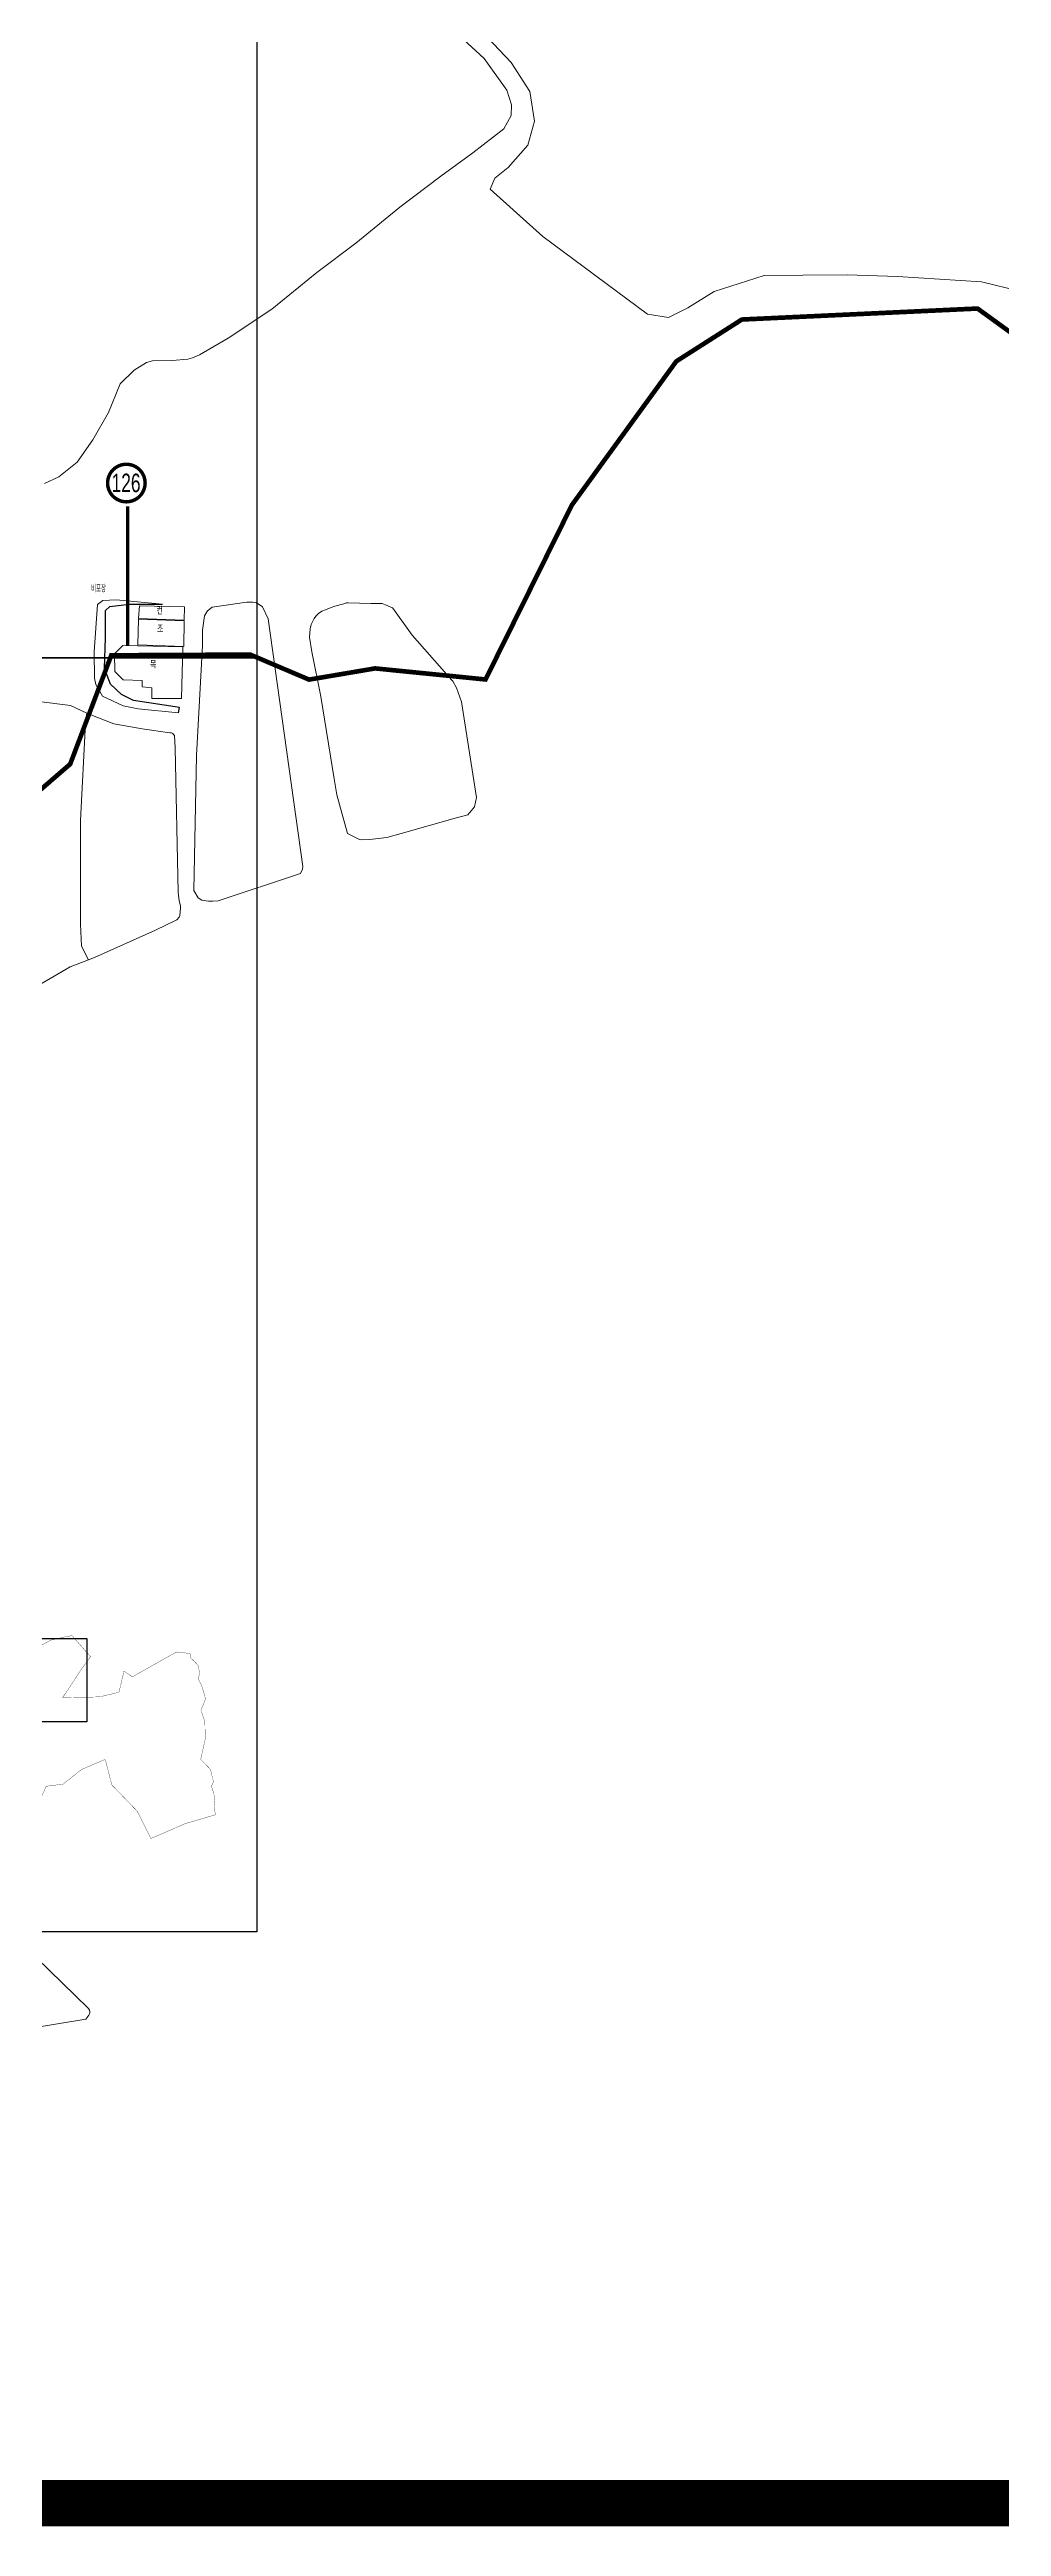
# Model space of a CAD drawing. Extents: x 120542 to 122291, y 586607 to 587713.
# Drawn here: x 121264 to 121470, y 586607 to 587141 of the extents above; entities that cross this region are included whole.
import ezdxf
from ezdxf.enums import TextEntityAlignment as Align

# ---------------------------------------------------------------- set-up
doc = ezdxf.new("R2010")
doc.units = 0
doc.header["$MEASUREMENT"] = 0
doc.set_wipeout_variables(frame=1)
doc.linetypes.add('PHANTOM2', pattern=[1.25, 0.625, -0.125, 0.125, -0.125, 0.125, -0.125])
for name, color, linetype in [('_0넘버링', 7, 'Continuous'), ('_조사구역', 6, 'Continuous'), ('석축_상단', 25, 'SUKCHUK'), ('현황 텍스트', 7, 'Continuous')]:
    doc.layers.add(name, color=color, linetype=linetype)
for name, color, linetype, lineweight in [('건물', 7, 'Continuous', 20), ('바닥재질', 254, 'Continuous', 20), ('밭', 3, 'Continuous', 18), ('석축_하단', 30, 'Continuous', 18), ('잡종지', 53, 'Continuous', 18)]:
    doc.layers.add(name, color=color, linetype=linetype, lineweight=lineweight)
doc.styles.add('GHS', font='simplex.shx', dxfattribs={"bigfont": 'ngsw.shx'})
doc.styles.add('JKS_FONT', font='', dxfattribs={"height": 1.5})
doc.styles.add('sks-ghs', font='romans.shx', dxfattribs={"bigfont": 'ghs.shx'})
doc.styles.get('JKS_FONT').set_extended_font_data('Expo M')
doc.linetypes.add('SUKCHUK', pattern='A,1,["V",sks-ghs,S=0.5,R=0,X=0.5,Y=0],0.25,["V",sks-ghs,S=0.5,R=0,X=0.5,Y=0],0.25,["V",sks-ghs,S=0.5,R=0,X=0.5,Y=0],1', length=2.5)

msp = doc.modelspace()

# ---------------------------------------------------------------- linework, layer by layer
at = {"color": 0, "const_width": 10}
msp.add_lwpolyline([(120547.18, 587708.18), (122285.63, 587708.18), (122285.63, 586611.66), (120547.18, 586611.66)], close=True, dxfattribs=at)
msp.add_lwpolyline([(120547.18, 587708.18), (122285.63, 587708.18), (122285.63, 586611.66), (120547.18, 586611.66)], close=True, dxfattribs=at)
for points in [[(120859, 587010), (120859, 587285), (121309, 587285), (121309, 587010), (120859, 587010)], [(120859, 586735), (120859, 587010), (121309, 587010), (121309, 586735), (120859, 586735)]]:
    msp.add_lwpolyline(points)
at = {"layer": '_0넘버링', "linetype": 'Continuous', "const_width": 0.75, "elevation": 589, "flags": 128}
msp.add_lwpolyline([(121276.77, 587047.7, -1), (121284.87, 587047.7, -1)], format="xyb", close=True, dxfattribs=at)
at = {"layer": '_0넘버링', "linetype": 'Continuous', "const_width": 0.75, "flags": 128}
msp.add_lwpolyline([(121281.1, 587012.6), (121281.1, 587042.64)], dxfattribs=at)
at = {"layer": '_조사구역', "color": 1, "linetype": 'PHANTOM2', "ltscale": 10, "const_width": 1, "flags": 128}
msp.add_lwpolyline([(120942.73, 587386.16), (120969.77, 587373.17), (120970.39, 587355.26), (120996.29, 587307.6), (121014.99, 587313.66), (121016.02, 587277.86), (121047.83, 587241.4), (121037.77, 587223.26), (121063.21, 587189.12), (121067.26, 587176.25), (121077.98, 587158.53), (121078.75, 587148.73), (121085.96, 587140.35), (121088.79, 587120.65), (121118.55, 587113.52), (121147.24, 587044.94), (120862.79, 587014.52), (120854.87, 586964.35), (120887.03, 586933.69), (120856.91, 586913.09), (120845.14, 586891.51), (120835.39, 586877.63), (120823.7, 586865.29), (120771.16, 586826.09), (120831.32, 586803.5), (120866.24, 586814.66), (120890.52, 586752.11), (120934.32, 586765.96), (120985.17, 586829.53), (121013.59, 586807.2), (121028.45, 586804.98), (121064.67, 586804.08), (121086.32, 586710.01), (121112.13, 586724.4), (121131.77, 586719.51), (121179.99, 586733.06), (121203.55, 586842.49), (121212.05, 586846.4), (121187.19, 586899.13), (121247.41, 586973.95), (121253.28, 586973.7), (121268.7, 586987.04), (121277.57, 587010.52), (121307.56, 587010.67), (121320.26, 587005.27), (121334.53, 587007.69), (121358.36, 587005.3), (121377.01, 587042.97), (121399.54, 587073.97), (121413.69, 587082.99), (121464.57, 587085.36), (121492.22, 587065.33), (121549.85, 587023.61), (121571.25, 587072.4), (121627.06, 587079.46), (121687.79, 587127.69), (121765.91, 587161.14), (121787.7, 587076.86), (121871.05, 586990.75), (121916.73, 586900.5), (122030.17, 586949.19), (122128.5, 586978.21), (122124.52, 587047.59), (122116.24, 587072.33), (122123.19, 587086.44), (122112.92, 587128.07), (122080.89, 587161.55), (122095.32, 587225.96), (122094.86, 587283.94), (122081.68, 587322.9), (122092.65, 587349.17), (122097.02, 587360.59), (122084.13, 587404.24), (122073.39, 587425.61), (122076.86, 587447.62), (122074.44, 587460.5), (122072.5, 587470.82), (122059.86, 587484.02), (122048.86, 587494.28), (122045.6, 587510.39), (122000.94, 587515.2), (121855.6, 587433.14), (121827.86, 587452.06), (121811.36, 587382.45), (121746.85, 587366.99), (121710.16, 587366.44), (121625.79, 587365.18), (121668.35, 587429.01), (121684.54, 587454.25), (121695.8, 587469.72), (121717.52, 587499.53), (121656.51, 587568.96), (121635.67, 587565.59), (121586.87, 587554.29), (121547.43, 587532.99), (121536.15, 587517.51), (121511.71, 587514.18), (121307.18, 587493.88), (121267.91, 587463.58), (121243.76, 587490.95), (121232.41, 587498.91), (121205.85, 587500.55), (121174.8, 587522.94), (121143.22, 587537.24), (121123.8, 587545.84), (121113.64, 587566.46), (121103.26, 587558.24), (121056.07, 587553.66), (121033.41, 587552.73), (121024.03, 587549.68), (121003.93, 587541.06), (120973.53, 587523.84), (120933.05, 587538.5), (120929.86, 587539.23), (120929.58, 587539.29), (120922.09, 587540.99), (120800.6, 587545.64), (120748.17, 587511.92), (120773.67, 587466.36), (120785.63, 587461.4), (120792.72, 587449.91), (120813.97, 587451.16), (120822.53, 587441.61), (120841.91, 587438.02), (120843.52, 587397.73), (120864.66, 587397.07), (120869.81, 587387.35), (120896.01, 587373.79)], close=True, dxfattribs=at)
at = {"layer": '건물'}
for points in [[(121283.63, 587021.16), (121293.39, 587020.98), (121293.32, 587018.11), (121283.43, 587018.44), (121283.63, 587021.16)], [(121293.31, 587017.98), (121293.24, 587012.4), (121283.33, 587012.77), (121283.45, 587018.31), (121293.31, 587017.98)], [(121292.76, 587001.21), (121286.29, 587001.19), (121286.32, 587003.49), (121284.25, 587003.71), (121284.25, 587005.09), (121280.1, 587005.21), (121278.3, 587007.03), (121278.29, 587010.82), (121280.03, 587012.62), (121293, 587012.34), (121292.76, 587001.21)]]:
    msp.add_lwpolyline(points, dxfattribs=at)
at = {"layer": '밭'}
for points in [[(121348.25, 587148.34), (121358.04, 587139.33), (121362.93, 587132.5), (121363.97, 587129.35), (121363.9, 587127.02), (121362.32, 587124.13), (121355.59, 587118.95), (121348.74, 587113.95), (121339.85, 587107.26), (121330.38, 587099.5), (121321.95, 587093.15), (121312.21, 587085.22), (121302.8, 587078.96), (121296.6, 587075.39), (121295.12, 587074.72), (121294.06, 587074.46), (121290.69, 587074.17), (121286.48, 587074.05), (121285.16, 587073.68), (121282.49, 587072.05), (121279.46, 587069.08), (121276.95, 587062.95), (121273.6, 587057.01), (121270.17, 587052.21), (121266.24, 587049.07), (121263.13, 587047.61)], [(121300.61, 586957.5), (121299.47, 586957.42), (121298.52, 586957.44), (121297.08, 586957.64), (121296.31, 586958.18), (121295.37, 586959.77), (121295.98, 586988.9), (121297.25, 587012.64), (121297.29, 587015.94), (121297.66, 587019.02), (121298.35, 587020.14), (121299.33, 587020.9), (121306.81, 587022.01), (121308.16, 587022.01), (121308.84, 587021.88), (121310.24, 587020.99), (121311.44, 587018.4), (121318.9, 586964.92), (121318.88, 586964.36), (121318.44, 586963.39), (121300.61, 586957.5)], [(121328.68, 587021.84), (121333.61, 587021.69), (121335.5, 587021.72), (121335.52, 587021.72), (121336.04, 587021.67), (121336.74, 587021.38), (121338.31, 587020.73), (121338.32, 587020.72), (121342.52, 587014.86), (121351.11, 587005.12), (121351.28, 587004.92), (121352.09, 587003.48), (121353.19, 587000.5), (121356.44, 586979.85), (121355.95, 586977.8), (121354.52, 586976.12), (121351.8, 586975.35), (121340.11, 586972.03), (121337.07, 586971.16), (121335.16, 586970.96), (121333.4, 586970.78), (121331.63, 586970.68), (121331.13, 586970.73), (121328.55, 586972.07), (121326.24, 586980.39), (121325.71, 586983.86), (121322.78, 587001.62), (121320.84, 587011.29), (121320.39, 587014.43), (121320.49, 587016.23), (121320.73, 587017.18), (121321.33, 587018.49), (121321.71, 587018.96), (121322.3, 587019.51), (121323.02, 587020.01), (121323.79, 587020.36), (121325.03, 587020.84), (121325.81, 587021.12), (121327.74, 587021.63), (121328.38, 587021.82), (121328.68, 587021.84)], [(121272.28, 586998.04), (121271.97, 586995.88), (121270.9, 586974.89), (121270.9, 586952.51), (121271.14, 586947.74), (121272.62, 586944.79), (121268.66, 586943.25), (121253.47, 586934.46), (121252.17, 586934.31), (121251.52, 586934.54), (121249.73, 586936.85), (121245.59, 586950.18), (121244.85, 586955.67), (121246.48, 586968.51), (121248.4, 586977.61), (121252.94, 586989.97), (121256.66, 586997.36), (121259.27, 587000.46), (121260.09, 587000.64), (121261.37, 587000.63), (121268.77, 586999.68), (121272.28, 586998.04)], [(121272.62, 586944.79), (121271.14, 586947.74), (121270.9, 586952.51), (121270.9, 586974.89), (121271.97, 586995.88), (121272.28, 586998.04), (121272.79, 586997.8), (121278.13, 586995.7), (121284.21, 586994.62), (121290.24, 586993.79), (121290.58, 586993.75), (121290.82, 586993.61), (121291.03, 586993.45), (121291.25, 586993.19), (121291.39, 586990.53), (121292.02, 586959.34), (121292.07, 586958.76), (121292.2, 586957.52), (121292.48, 586956.46), (121292.53, 586955.94), (121292.38, 586954.38), (121292.21, 586954.03), (121291.72, 586953.45), (121287.13, 586951.22), (121273.98, 586945.32), (121272.62, 586944.79)], [(121255.73, 586734.94), (121272.68, 586718.42), (121272.89, 586718.12), (121272.97, 586717.73), (121272.92, 586717.43), (121272.74, 586717.01), (121272.08, 586716.17)], [(121272.08, 586716.17), (121260.28, 586714.17)]]:
    msp.add_lwpolyline(points, dxfattribs=at)
at = {"layer": '석축_상단'}
for p, q in [((121276.31, 587014.32, 585.3), (121276.34, 587020.21, 585.26)), ((121276.34, 587020.21, 585.26), (121277.26, 587021.02, 585.28)), ((121277.26, 587021.02, 585.28), (121281.48, 587021.58, 585.36)), ((121281.48, 587021.58, 585.36), (121288.66, 587021.55, 585.49)), ((121276.08, 587007.67, 585.35), (121276.31, 587014.32, 585.3)), ((121277.42, 587004.26, 585.38), (121276.07, 587007.67, 585.35)), ((121279.79, 587002.05, 585.4), (121277.42, 587004.26, 585.38)), ((121282.37, 587000.76, 585.43), (121279.79, 587002.05, 585.4)), ((121292.31, 586999.28, 585.72), (121282.37, 587000.76, 585.43)), ((121292.1, 586998.13, 583.55), (121292.31, 586999.28, 585.72))]:
    msp.add_line(p, q, dxfattribs=at)
at = {"layer": '석축_하단'}
for p, q in [((121274.6, 587021.48, 583.24), (121273.88, 587011.24, 583.41)), ((121275.76, 587022.34, 583.47), (121274.6, 587021.48, 583.24)), ((121278.6, 587022.48, 583.9), (121275.76, 587022.34, 583.47)), ((121288.66, 587021.55, 585.49), (121278.6, 587022.48, 583.9)), ((121278.6, 587022.48, 583.9), (121278.6, 587022.48, 583.9)), ((121273.88, 587011.24, 583.41), (121273.95, 587005.59, 583.43)), ((121273.95, 587005.59, 583.43), (121274.2, 587004.2, 583.43)), ((121274.2, 587004.2, 583.43), (121274.2, 587004.2, 583.43)), ((121274.2, 587004.2, 583.43), (121275.7, 587001.72, 583.44)), ((121275.7, 587001.72, 583.44), (121275.7, 587001.72, 583.44)), ((121275.7, 587001.72, 583.44), (121275.7, 587001.72, 583.44)), ((121275.7, 587001.72, 583.44), (121275.7, 587001.72, 583.44)), ((121275.7, 587001.72, 583.44), (121280.15, 586999.63, 583.47)), ((121280.15, 586999.63, 583.47), (121280.15, 586999.63, 583.47)), ((121280.15, 586999.63, 583.47), (121280.15, 586999.63, 583.47)), ((121280.15, 586999.63, 583.47), (121280.15, 586999.63, 583.47)), ((121280.15, 586999.63, 583.47), (121283.36, 586998.94, 583.49)), ((121283.36, 586998.94, 583.49), (121283.36, 586998.94, 583.49)), ((121283.36, 586998.94, 583.49), (121283.36, 586998.94, 583.49)), ((121283.36, 586998.94, 583.49), (121292.1, 586998.13, 583.55))]:
    msp.add_line(p, q, dxfattribs=at)
at = {"layer": '잡종지', "flags": 128}
msp.add_lwpolyline([(121473.72, 587089.09), (121465.41, 587091.13), (121447.26, 587092.27), (121436.45, 587092.61), (121426.88, 587092.55), (121418.51, 587092.46), (121407.74, 587089.01), (121402.04, 587085.54), (121397.82, 587083.45), (121393.32, 587084.16), (121370.76, 587100.92), (121359.35, 587111.14), (121360.39, 587113.51), (121363.27, 587115.81), (121367.5, 587120.65), (121368.9, 587125.81), (121367.94, 587132.17), (121363.91, 587138.46), (121352.4, 587150.6)], dxfattribs=at)

# ---------------------------------------------------------------- texts
at = {"layer": '_0넘버링', "linetype": 'Continuous', "style": 'JKS_FONT', "width": 0.7}
msp.add_text('126', height=4, dxfattribs=at).set_placement((121280.76, 587047.73, 589), align=Align.MIDDLE)
at = {"layer": '바닥재질', "style": 'GHS', "width": 0.6}
msp.add_text('비포장', height=1.5, dxfattribs=at).set_placement((121273.21, 587024.13))
at = {"layer": '현황 텍스트', "style": 'GHS', "width": 0.75}
for s, p in [('컨', (121287.35, 587019.35)), ('조', (121287.45, 587015.41)), ('목', (121285.93, 587007.72))]:
    msp.add_text(s, height=1.5, dxfattribs=at).set_placement(p)

# ---------------------------------------------------------------- next in the draw order: wipeouts: each hides what was drawn before it
msp.add_wipeout([(121272.3, 586798.33), (121213.39, 586798.33), (121213.39, 586780.33), (121216.89, 586780.33), (121216.89, 586744.33), (121246.35, 586744.33), (121246.35, 586780.33), (121272.3, 586780.33)]).translate(0, 0, 1219)

# ---------------------------------------------------------------- next in the draw order: linework, layer by layer
at = {"elevation": 566}
msp.add_lwpolyline([(121242.85, 586780.33), (121242.85, 586798.33), (121272.3, 586798.33), (121272.3, 586780.33), (121242.85, 586780.33)], dxfattribs=at)
at = {"layer": '_조사구역', "color": 1, "linetype": 'PHANTOM2', "const_width": 0.0655, "elevation": 566, "flags": 128}
msp.add_lwpolyline([(121222.38, 586786.95), (121224.14, 586786.1), (121224.19, 586784.93), (121225.88, 586781.81), (121227.1, 586782.2), (121227.17, 586779.86), (121229.25, 586777.47), (121228.6, 586776.29), (121230.26, 586774.05), (121230.53, 586773.21), (121231.23, 586772.05), (121231.28, 586771.41), (121231.75, 586770.86), (121231.93, 586769.57), (121233.88, 586769.1), (121235.76, 586764.62), (121217.14, 586762.62), (121216.62, 586759.34), (121218.73, 586757.33), (121216.76, 586755.99), (121215.99, 586754.57), (121215.35, 586753.66), (121214.58, 586752.86), (121211.14, 586750.29), (121215.08, 586748.81), (121217.37, 586749.54), (121218.96, 586745.45), (121221.82, 586746.36), (121225.15, 586750.52), (121227.01, 586749.05), (121227.99, 586748.91), (121230.36, 586748.85), (121231.77, 586742.69), (121233.46, 586743.63), (121234.75, 586743.31), (121237.9, 586744.2), (121239.45, 586751.36), (121240, 586751.62), (121238.38, 586755.07), (121242.32, 586759.97), (121242.7, 586759.95), (121243.71, 586760.83), (121244.29, 586762.36), (121246.25, 586762.37), (121247.09, 586762.02), (121248.02, 586762.18), (121249.58, 586762.02), (121250.8, 586764.49), (121252.27, 586766.52), (121253.2, 586767.11), (121256.53, 586767.26), (121258.34, 586765.95), (121262.11, 586763.22), (121263.51, 586766.41), (121267.17, 586766.88), (121271.14, 586770.03), (121276.26, 586772.22), (121277.68, 586766.71), (121283.14, 586761.07), (121286.13, 586755.16), (121293.55, 586758.35), (121299.99, 586760.25), (121299.73, 586764.79), (121299.19, 586766.41), (121299.64, 586767.33), (121298.97, 586770.06), (121296.87, 586772.25), (121297.82, 586776.46), (121297.79, 586780.26), (121296.92, 586782.81), (121297.64, 586784.53), (121297.93, 586785.28), (121297.08, 586788.13), (121296.38, 586789.53), (121296.61, 586790.97), (121296.45, 586791.82), (121296.32, 586792.49), (121295.5, 586793.36), (121294.78, 586794.03), (121294.56, 586795.08), (121291.64, 586795.4), (121282.13, 586790.03), (121280.31, 586791.26), (121279.23, 586786.71), (121275.01, 586785.7), (121272.61, 586785.66), (121267.08, 586785.58), (121269.87, 586789.76), (121270.93, 586791.41), (121271.67, 586792.42), (121273.09, 586794.37), (121269.1, 586798.92), (121267.73, 586798.69), (121264.54, 586797.96), (121261.95, 586796.56), (121261.22, 586795.55), (121259.62, 586795.33), (121246.23, 586794), (121243.66, 586792.02), (121242.08, 586793.81), (121241.34, 586794.33), (121239.6, 586794.44), (121237.56, 586795.9), (121235.5, 586796.84), (121234.23, 586797.4), (121233.56, 586798.75), (121232.88, 586798.21), (121229.79, 586797.91), (121228.31, 586797.85), (121227.7, 586797.65), (121226.38, 586797.09), (121224.39, 586795.96), (121221.74, 586796.92), (121221.53, 586796.97), (121221.51, 586796.97), (121221.02, 586797.08), (121213.07, 586797.39), (121209.64, 586795.18), (121211.31, 586792.2), (121212.09, 586791.87), (121212.56, 586791.12), (121213.95, 586791.2), (121214.51, 586790.58), (121215.78, 586790.34), (121215.88, 586787.71), (121217.26, 586787.66), (121217.6, 586787.03), (121219.32, 586786.14)], close=True, dxfattribs=at)

doc.saveas('drawing.dxf')
